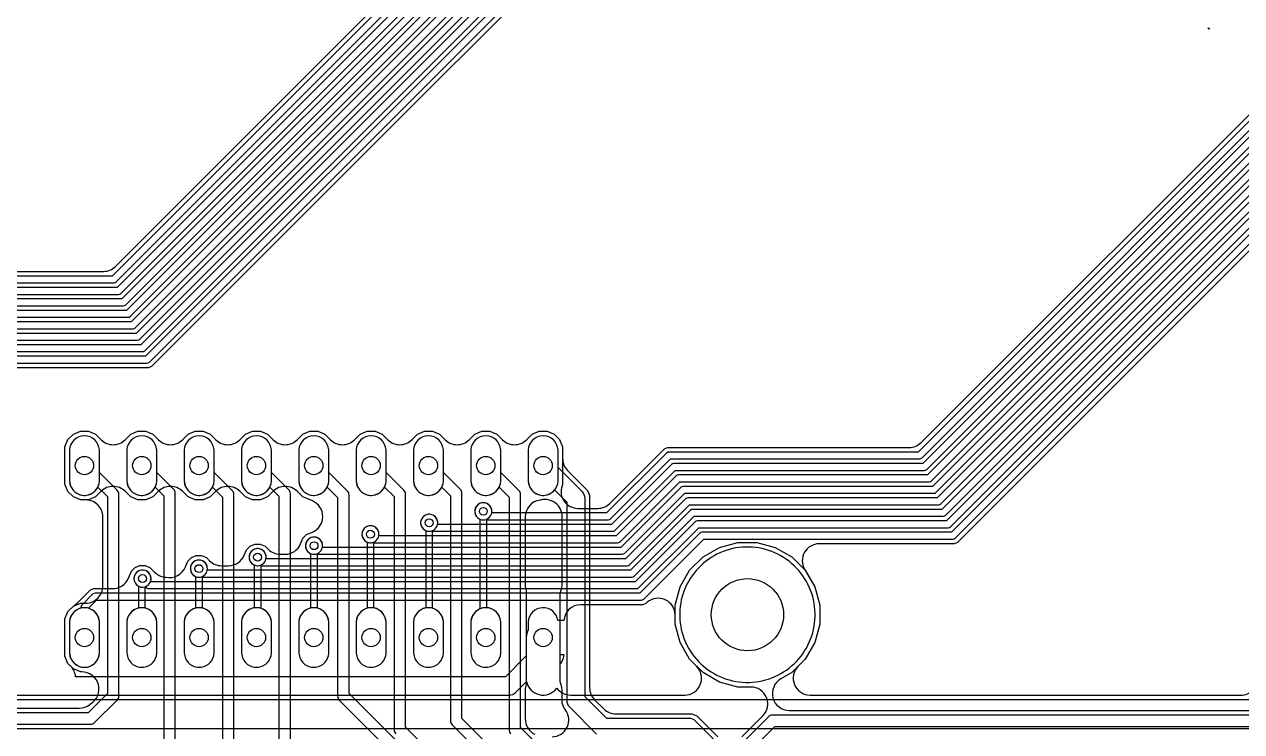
# Model space of a CAD drawing. Header units: millimetres. Extents: x -12 to 258, y 0 to 147.
# Drawn here: x 143.5 to 197.4, y 49.3 to 80.7 of the extents above; entities that cross this region are included whole.
import ezdxf

# ---------------------------------------------------------------- set-up
doc = ezdxf.new("R2010")
doc.units = ezdxf.units.MM

msp = doc.modelspace()

# ---------------------------------------------------------------- linework, layer by layer
at = {"layer": '16_copper'}
for points in [[(77.585, 69.712), (146.969, 69.712, 0.198912), (147.499, 69.931), (179.626, 102.057), (179.756, 102.112), (189.387, 102.112, 0.04568), (189.523, 102.124), (189.529, 102.126, 0.146742), (189.917, 102.331), (190.153, 102.567), (190.284, 102.621), (194.44, 102.621), (194.57, 102.567), (194.776, 102.362), (195.371, 101.767, 0.198912), (195.901, 101.547), (197.396, 101.547), (197.526, 101.493)], [(197.433, 101.299, 0.198912), (197.325, 101.344), (195.506, 101.344), (194.477, 102.374, 0.198912), (194.369, 102.418), (190.354, 102.418, 0.198912), (190.247, 102.374), (189.781, 101.908), (179.827, 101.908, 0.198912), (179.719, 101.864), (147.364, 69.508), (77.656, 69.508, 0.198912)], [(77.719, 69.204), (147.427, 69.204, 0.198912), (147.535, 69.248), (179.89, 101.604), (189.845, 101.604, 0.198912), (189.952, 101.648), (190.417, 102.113), (194.306, 102.113), (195.335, 101.084, 0.198912), (195.443, 101.039), (197.262, 101.039), (198.177, 100.124, 0.198912)], [(198.137, 99.876), (197.222, 100.791, 0.198912), (197.114, 100.836), (195.296, 100.836), (194.266, 101.866, 0.198912), (194.159, 101.91), (190.565, 101.91, 0.198912), (190.457, 101.866), (189.992, 101.4), (180.037, 101.4, 0.198912), (179.93, 101.356), (147.574, 69), (79.548, 69, 0.198912)], [(79.611, 68.696), (147.637, 68.696, 0.198912), (147.745, 68.74), (180.101, 101.096), (190.055, 101.096, 0.198912), (190.163, 101.14), (190.628, 101.605), (194.095, 101.605), (195.125, 100.576, 0.198912), (195.233, 100.531), (197.051, 100.531), (197.966, 99.616, 0.198912)], [(197.927, 99.368), (197.012, 100.283, 0.198912), (196.904, 100.328), (195.085, 100.328), (194.056, 101.358, 0.198912), (193.948, 101.402), (190.775, 101.402, 0.198912), (190.667, 101.358), (190.202, 100.892), (180.248, 100.892, 0.198912), (180.14, 100.848), (147.785, 68.492), (81.84, 68.492, 0.198912)], [(81.903, 68.188), (147.848, 68.188, 0.198912), (147.956, 68.232), (180.311, 100.588), (190.265, 100.588, 0.198912), (190.373, 100.632), (190.838, 101.097), (193.885, 101.097), (194.915, 100.068, 0.198912), (195.022, 100.023), (196.841, 100.023), (197.756, 99.108, 0.198912)], [(83.795, 67.68), (148.058, 67.68, 0.198912), (148.166, 67.724), (180.521, 100.08), (190.476, 100.08, 0.198912), (190.584, 100.124), (191.049, 100.589), (193.675, 100.589), (194.93, 99.334, 0.198912), (195.038, 99.289), (196.254, 99.289, 0.957229), (196.959, 99.564), (196.94, 99.609, 0.637026), (196.254, 99.594), (195.101, 99.594), (193.846, 100.85, 0.198912), (193.738, 100.894), (190.986, 100.894, 0.198912), (190.878, 100.85), (190.413, 100.384), (180.458, 100.384, 0.198912), (180.351, 100.34), (147.995, 67.984), (83.732, 67.984, 0.198912)], [(85.887, 67.172), (148.269, 67.172, 0.198912), (148.376, 67.216), (180.732, 99.572), (190.686, 99.572, 0.198912), (190.794, 99.616), (191.259, 100.081), (191.741, 100.081), (192.488, 99.334, 0.198912), (192.596, 99.289), (193.654, 99.289, 0.957229), (194.359, 99.564), (194.34, 99.609, 0.637026), (193.654, 99.594), (192.659, 99.594), (191.912, 100.342, 0.198912), (191.804, 100.386), (191.196, 100.386, 0.198912), (191.088, 100.342), (190.623, 99.876), (180.669, 99.876, 0.198912), (180.561, 99.832), (148.206, 67.476), (85.824, 67.476, 0.198912)], [(86.88, 65.665), (87.879, 66.664), (148.479, 66.664, 0.198912), (148.587, 66.708), (180.942, 99.064), (191.216, 99.064, 0.291368), (191.363, 99.147), (191.378, 99.141, 1), (191.622, 99.859), (191.574, 99.872, 0.577349), (191.141, 99.378), (191.145, 99.368), (180.879, 99.368, 0.198912), (180.771, 99.324), (148.416, 66.968), (87.816, 66.968, 0.198912), (87.708, 66.924), (86.543, 65.758)], [(220.792, 98.86), (181.09, 98.86, 0.198912), (180.982, 98.816), (148.626, 66.46), (90.368, 66.46, 0.198912)], [(90.431, 66.156), (148.69, 66.156, 0.198912), (148.797, 66.2), (181.153, 98.556), (220.729, 98.556)], [(219, 98.352), (181.3, 98.352, 0.198912), (181.192, 98.308), (148.837, 65.952), (92.1, 65.952, 0.198912)], [(92.163, 65.648), (148.9, 65.648, 0.198912), (149.008, 65.692), (181.363, 98.048), (218.937, 98.048)], [(176.157, 92.554), (149.101, 65.499), (148.971, 65.444), (93.311, 65.444, 0.414214)], [(201.419, 80.064), (183.064, 61.708), (172.027, 61.708, 0.198912), (171.919, 61.664), (169.264, 59.008), (164.172, 59.008), (164.178, 59.057), (164.178, 59.107), (164.172, 59.156), (164.159, 59.204), (164.14, 59.249), (164.115, 59.292), (164.085, 59.332), (164.05, 59.367), (164.011, 59.397), (163.968, 59.422), (163.922, 59.441), (163.874, 59.454), (163.825, 59.46), (163.775, 59.46), (163.726, 59.454), (163.678, 59.441), (163.632, 59.422), (163.589, 59.397), (163.55, 59.367), (163.515, 59.332), (163.485, 59.292), (163.46, 59.249), (163.441, 59.204), (163.428, 59.156), (163.422, 59.107), (163.422, 59.057), (163.428, 59.008), (163.441, 58.96), (163.46, 58.914), (163.485, 58.871), (163.515, 58.832), (163.55, 58.797), (163.589, 58.767), (163.632, 58.742), (163.678, 58.723), (163.726, 58.71), (163.775, 58.704), (163.825, 58.704), (163.874, 58.71), (163.922, 58.723, 0.167325), (164.026, 58.704), (169.327, 58.704, 0.198912), (169.435, 58.748), (172.09, 61.404), (183.127, 61.404, 0.198912), (183.235, 61.448), (201.59, 79.804)], [(201.63, 79.556), (183.274, 61.2), (172.237, 61.2, 0.198912), (172.13, 61.156), (169.474, 58.5), (161.772, 58.5), (161.778, 58.549), (161.778, 58.599), (161.772, 58.648), (161.759, 58.696), (161.74, 58.741), (161.715, 58.784), (161.685, 58.824), (161.65, 58.859), (161.611, 58.889), (161.568, 58.914), (161.522, 58.933), (161.474, 58.946), (161.425, 58.952), (161.375, 58.952), (161.326, 58.946), (161.278, 58.933), (161.232, 58.914), (161.189, 58.889), (161.15, 58.859), (161.115, 58.824), (161.085, 58.784), (161.06, 58.741), (161.041, 58.696), (161.028, 58.648), (161.022, 58.599), (161.022, 58.549), (161.028, 58.5), (161.041, 58.452), (161.06, 58.406), (161.085, 58.363), (161.115, 58.324), (161.15, 58.289), (161.189, 58.259), (161.232, 58.234), (161.278, 58.215), (161.326, 58.202), (161.375, 58.196), (161.425, 58.196), (161.474, 58.202), (161.522, 58.215, 0.167325), (161.626, 58.196), (169.537, 58.196, 0.198912), (169.645, 58.24), (172.301, 60.896), (183.337, 60.896, 0.198912), (183.445, 60.94), (201.801, 79.296)], [(95.201, 50.938), (144.989, 50.938), (144.99, 50.938), (164.945, 50.938, 0.198912), (165.232, 51.057), (165.715, 51.54, 0.639513), (167.039, 51.224), (167.043, 51.23, -0.00228), (167.056, 51.247), (167.065, 51.236, 0.234948), (167.662, 50.938), (172.721, 50.938, 0.66818), (173.251, 52.219), (172.937, 52.533), (172.515, 53.264), (172.297, 54.078), (172.297, 54.483, 0.641806), (171.057, 55.051), (171.026, 55.022, 0.011047), (171.001, 54.999), (170.871, 54.944), (168.114, 54.944, 0.396482), (167.367, 54.24), (167.105, 54.24, 0.911481), (165.79, 54.183), (165.79, 53.845, 0.124085), (165.7, 53.49), (165.7, 52.675), (164.776, 51.751), (145.736, 51.751, 0.177204), (145.52, 52.219), (145.398, 52.34), (145.266, 52.658), (145.266, 54.322), (145.398, 54.64), (145.653, 54.895, 0.067069), (145.813, 55.015), (146.399, 55.601), (146.529, 55.656), (147.385, 55.656, 0.303347), (148.078, 56.119), (148.207, 56.429), (148.371, 56.593), (148.584, 56.681), (148.816, 56.681), (149.029, 56.593), (149.239, 56.383, 0.170179), (149.686, 56.169), (149.728, 56.165, 0.37075), (150.606, 56.627), (150.707, 56.871), (150.871, 57.035), (151.084, 57.123), (151.316, 57.123), (151.529, 57.035), (151.673, 56.891, 0.198912), (152.203, 56.672), (152.513, 56.672, 0.303346), (153.206, 57.135), (153.307, 57.379), (153.471, 57.543), (153.684, 57.631), (153.916, 57.631), (154.129, 57.543), (154.273, 57.399, 0.198912), (154.803, 57.18), (155.013, 57.18, 0.303348), (155.706, 57.643), (155.807, 57.887), (155.971, 58.051), (156.225, 58.156, 0.668179), (156.225, 59.542), (155.801, 59.717), (155.55, 59.968, 0.414214), (154.49, 59.968), (154.239, 59.717), (153.922, 59.586), (153.578, 59.586), (153.261, 59.717), (153.01, 59.968, 0.414214), (151.95, 59.968), (151.699, 59.717), (151.382, 59.586), (151.038, 59.586), (150.721, 59.717), (150.47, 59.968, 0.414214), (149.41, 59.968), (149.159, 59.717), (148.842, 59.586), (148.498, 59.586), (148.181, 59.717), (147.93, 59.968, 0.414214), (146.87, 59.968), (146.619, 59.717), (146.302, 59.586), (145.958, 59.586), (145.641, 59.717), (145.398, 59.96), (145.266, 60.278), (145.266, 61.942), (145.398, 62.26), (145.641, 62.503), (145.958, 62.634), (146.302, 62.634), (146.619, 62.503), (146.87, 62.252, 0.414214), (147.93, 62.252), (148.181, 62.503), (148.498, 62.634), (148.842, 62.634), (149.159, 62.503), (149.41, 62.252, 0.414214), (150.47, 62.252), (150.721, 62.503), (151.038, 62.634), (151.382, 62.634), (151.699, 62.503), (151.95, 62.252, 0.414214), (153.01, 62.252), (153.261, 62.503), (153.578, 62.634), (153.922, 62.634), (154.239, 62.503), (154.49, 62.252, 0.414214), (155.55, 62.252), (155.801, 62.503), (156.118, 62.634), (156.462, 62.634), (156.779, 62.503), (157.03, 62.252, 0.414214), (158.09, 62.252), (158.341, 62.503), (158.658, 62.634), (159.002, 62.634), (159.319, 62.503), (159.57, 62.252, 0.414214), (160.63, 62.252), (160.881, 62.503), (161.198, 62.634), (161.542, 62.634), (161.859, 62.503), (162.11, 62.252, 0.414214), (163.17, 62.252), (163.421, 62.503), (163.738, 62.634), (164.082, 62.634), (164.399, 62.503), (164.65, 62.252, 0.414214), (165.71, 62.252), (165.961, 62.503), (166.278, 62.634), (166.622, 62.634), (166.939, 62.503), (167.182, 62.26), (167.314, 61.942), (167.314, 60.278, 0.012115), (167.299, 60.243), (167.289, 60.213, 0.518565), (167.994, 59.212), (168.869, 59.212, 0.198912), (169.399, 59.431), (171.826, 61.857), (171.956, 61.912), (182.669, 61.912, 0.198912), (183.199, 62.131), (199.984, 78.916, 0.668179)], [(201.84, 79.048), (183.485, 60.692), (172.448, 60.692, 0.198912), (172.34, 60.648), (169.685, 57.992), (159.172, 57.992), (159.178, 58.041), (159.178, 58.091), (159.172, 58.14), (159.159, 58.188), (159.14, 58.233), (159.115, 58.276), (159.085, 58.316), (159.05, 58.351), (159.011, 58.381), (158.968, 58.406), (158.922, 58.425), (158.874, 58.438), (158.825, 58.444), (158.775, 58.444), (158.726, 58.438), (158.678, 58.425), (158.632, 58.406), (158.589, 58.381), (158.55, 58.351), (158.515, 58.316), (158.485, 58.276), (158.46, 58.233), (158.441, 58.188), (158.428, 58.14), (158.422, 58.091), (158.422, 58.041), (158.428, 57.992), (158.441, 57.944), (158.46, 57.898), (158.485, 57.855), (158.515, 57.816), (158.55, 57.781), (158.589, 57.751), (158.632, 57.726), (158.678, 57.707), (158.726, 57.694), (158.775, 57.688), (158.825, 57.688), (158.874, 57.694), (158.922, 57.707, 0.167325), (159.026, 57.688), (169.748, 57.688, 0.198912), (169.856, 57.732), (172.511, 60.388), (183.548, 60.388, 0.198912), (183.656, 60.432), (202.011, 78.788)], [(202.051, 78.54), (183.695, 60.184), (172.658, 60.184, 0.198912), (172.551, 60.14), (169.895, 57.484), (156.672, 57.484), (156.678, 57.533), (156.678, 57.583), (156.672, 57.632), (156.659, 57.68), (156.64, 57.725), (156.615, 57.768), (156.585, 57.808), (156.55, 57.843), (156.511, 57.873), (156.468, 57.898), (156.422, 57.917), (156.374, 57.93), (156.325, 57.936), (156.275, 57.936), (156.226, 57.93), (156.178, 57.917), (156.132, 57.898), (156.089, 57.873), (156.05, 57.843), (156.015, 57.808), (155.985, 57.768), (155.96, 57.725), (155.941, 57.68), (155.928, 57.632), (155.922, 57.583), (155.922, 57.533), (155.928, 57.484), (155.941, 57.436), (155.96, 57.39), (155.985, 57.347), (156.015, 57.308), (156.05, 57.273), (156.089, 57.243), (156.132, 57.218), (156.178, 57.199), (156.226, 57.186), (156.275, 57.18), (156.325, 57.18), (156.374, 57.186), (156.422, 57.199, 0.167325), (156.526, 57.18), (169.958, 57.18, 0.198912), (170.066, 57.224), (172.721, 59.88), (183.758, 59.88, 0.198912), (183.866, 59.924), (202.221, 78.28)], [(202.261, 78.032), (183.906, 59.676), (172.869, 59.676, 0.198912), (172.761, 59.632), (170.106, 56.976), (154.172, 56.976), (154.178, 57.025), (154.178, 57.075), (154.172, 57.124), (154.159, 57.172), (154.14, 57.217), (154.115, 57.26), (154.085, 57.3), (154.05, 57.335), (154.011, 57.365), (153.968, 57.39), (153.922, 57.409), (153.874, 57.422), (153.825, 57.428), (153.775, 57.428), (153.726, 57.422), (153.678, 57.409), (153.632, 57.39), (153.589, 57.365), (153.55, 57.335), (153.515, 57.3), (153.485, 57.26), (153.46, 57.217), (153.441, 57.172), (153.428, 57.124), (153.422, 57.075), (153.422, 57.025), (153.428, 56.976), (153.441, 56.928), (153.46, 56.882), (153.485, 56.839), (153.515, 56.8), (153.55, 56.765), (153.589, 56.735), (153.632, 56.71), (153.678, 56.691), (153.726, 56.678), (153.775, 56.672), (153.825, 56.672), (153.874, 56.678), (153.922, 56.691, 0.167325), (154.026, 56.672), (170.169, 56.672, 0.198912), (170.276, 56.716), (172.932, 59.372), (183.969, 59.372, 0.198912), (184.076, 59.416), (202.432, 77.772)], [(202.471, 77.524), (184.116, 59.168), (173.079, 59.168, 0.198912), (172.971, 59.124), (170.316, 56.468), (151.572, 56.468), (151.578, 56.517), (151.578, 56.567), (151.572, 56.616), (151.559, 56.664), (151.54, 56.709), (151.515, 56.752), (151.485, 56.792), (151.45, 56.827), (151.411, 56.857), (151.368, 56.882), (151.322, 56.901), (151.274, 56.914), (151.225, 56.92), (151.175, 56.92), (151.126, 56.914), (151.078, 56.901), (151.032, 56.882), (150.989, 56.857), (150.95, 56.827), (150.915, 56.792), (150.885, 56.752), (150.86, 56.709), (150.841, 56.664), (150.828, 56.616), (150.822, 56.567), (150.822, 56.517), (150.828, 56.468), (150.841, 56.42), (150.86, 56.374), (150.885, 56.331), (150.915, 56.292), (150.95, 56.257), (150.989, 56.227), (151.032, 56.202), (151.078, 56.183), (151.126, 56.17), (151.175, 56.164), (151.225, 56.164), (151.274, 56.17), (151.322, 56.183, 0.167325), (151.426, 56.164), (170.379, 56.164, 0.198912), (170.487, 56.208), (173.142, 58.864), (184.179, 58.864, 0.198912), (184.287, 58.908), (202.642, 77.264)], [(202.682, 77.016), (184.326, 58.66), (173.29, 58.66, 0.198912), (173.182, 58.616), (170.526, 55.96), (149.055, 55.96), (149.053, 55.963), (149.059, 55.978, 1), (148.341, 56.222), (148.328, 56.174, 0.577349), (148.822, 55.741), (148.837, 55.747, 0.308798), (148.992, 55.656), (170.59, 55.656), (170.595, 55.656, 0.189183), (170.697, 55.7), (173.353, 58.356), (184.39, 58.356, 0.198912), (184.497, 58.4), (202.853, 76.756)], [(202.892, 76.508), (184.537, 58.152), (173.5, 58.152, 0.198912), (173.392, 58.108), (170.737, 55.452), (146.6, 55.452, 0.198912), (146.492, 55.408), (146.022, 54.938, 0.260394), (145.969, 54.792), (145.907, 54.773, 0.303347), (145.47, 54.183), (145.47, 52.797, 0.952079), (146.79, 52.797), (146.79, 54.183, 0.324769), (146.303, 54.788), (146.663, 55.148), (170.8, 55.148, 0.198912), (170.908, 55.192), (173.563, 57.848), (184.6, 57.848, 0.198912), (184.708, 57.892), (203.063, 76.248)], [(202.928, 75.825), (184.801, 57.699), (184.671, 57.644), (178.682, 57.644, 0.577352), (178.033, 56.519), (178.485, 55.736), (178.703, 54.922), (178.703, 54.078), (178.485, 53.264), (178.063, 52.533), (177.749, 52.219, 0.66818), (178.279, 50.938), (197.362, 50.938, 0.198912), (197.892, 51.158)], [(197.757, 50.735), (67.5, 50.735, 0.967636)], [(67.5, 49.465), (198.02, 49.465, 0.198912)]]:
    msp.add_lwpolyline(points, format="xyb", dxfattribs=at)
for points in [[(195.905, 80.487), (195.95, 80.487), (195.95, 80.443)], [(175.721, 51.507), (175.867, 51.522), (176.013, 51.543), (176.158, 51.572), (176.3, 51.608), (176.441, 51.651), (176.58, 51.7), (176.716, 51.757), (176.849, 51.82), (176.979, 51.889), (177.105, 51.965), (177.228, 52.047), (177.346, 52.134), (177.46, 52.228), (177.569, 52.327), (177.673, 52.431), (177.772, 52.54), (177.866, 52.654), (177.953, 52.772), (178.035, 52.895), (178.111, 53.021), (178.18, 53.151), (178.243, 53.284), (178.3, 53.42), (178.349, 53.559), (178.392, 53.7), (178.428, 53.842), (178.457, 53.987), (178.478, 54.133), (178.493, 54.279), (178.5, 54.426), (178.5, 54.574), (178.493, 54.721), (178.478, 54.867), (178.457, 55.013), (178.428, 55.158), (178.392, 55.3), (178.349, 55.441), (178.3, 55.58), (178.243, 55.716), (178.18, 55.849), (178.111, 55.979), (178.035, 56.105), (177.953, 56.228), (177.866, 56.346), (177.772, 56.46), (177.673, 56.569), (177.569, 56.673), (177.46, 56.772), (177.346, 56.866), (177.228, 56.953), (177.105, 57.035), (176.979, 57.111), (176.849, 57.18), (176.716, 57.243), (176.58, 57.3), (176.441, 57.349), (176.3, 57.392), (176.158, 57.428), (176.013, 57.457), (175.867, 57.478), (175.721, 57.493), (175.574, 57.5), (175.426, 57.5), (175.279, 57.493), (175.133, 57.478), (174.987, 57.457), (174.842, 57.428), (174.7, 57.392), (174.559, 57.349), (174.42, 57.3), (174.284, 57.243), (174.151, 57.18), (174.021, 57.111), (173.895, 57.035), (173.772, 56.953), (173.654, 56.866), (173.54, 56.772), (173.431, 56.673), (173.327, 56.569), (173.228, 56.46), (173.134, 56.346), (173.047, 56.228), (172.965, 56.105), (172.889, 55.979), (172.82, 55.849), (172.757, 55.716), (172.7, 55.58), (172.651, 55.441), (172.608, 55.3), (172.572, 55.158), (172.543, 55.013), (172.522, 54.867), (172.507, 54.721), (172.5, 54.574), (172.5, 54.426), (172.507, 54.279), (172.522, 54.133), (172.543, 53.987), (172.572, 53.842), (172.608, 53.7), (172.651, 53.559), (172.7, 53.42), (172.757, 53.284), (172.82, 53.151), (172.889, 53.021), (172.965, 52.895), (173.047, 52.772), (173.134, 52.654), (173.228, 52.54), (173.327, 52.431), (173.431, 52.327), (173.54, 52.228), (173.654, 52.134), (173.772, 52.047), (173.895, 51.965), (174.021, 51.889), (174.151, 51.82), (174.284, 51.757), (174.42, 51.7), (174.559, 51.651), (174.7, 51.608), (174.842, 51.572), (174.987, 51.543), (175.133, 51.522), (175.279, 51.507), (175.426, 51.5), (175.574, 51.5)], [(167.2, 52.74), (167.36, 52.74), (167.349, 52.651), (167.318, 52.535), (167.272, 52.424), (167.212, 52.32), (167.2, 52.305)]]:
    msp.add_lwpolyline(points, close=True, dxfattribs=at)
for points in [[(146.227, 59.796, 0.357805), (146.79, 60.417), (146.79, 61.803, 0.952079), (145.47, 61.803), (145.47, 60.417), (145.476, 60.353), (145.489, 60.289), (145.507, 60.227), (145.532, 60.167), (145.563, 60.11), (145.599, 60.056), (145.64, 60.006), (145.686, 59.96), (145.736, 59.919), (145.79, 59.882), (145.847, 59.852), (145.907, 59.827), (145.969, 59.808), (146.033, 59.796), (146.098, 59.789), (146.162, 59.789)], [(148.767, 59.796, 0.357805), (149.33, 60.417), (149.33, 61.803, 0.952079), (148.01, 61.803), (148.01, 60.417), (148.016, 60.353), (148.029, 60.289), (148.047, 60.227), (148.072, 60.167), (148.103, 60.11), (148.139, 60.056), (148.18, 60.006), (148.226, 59.96), (148.276, 59.919), (148.33, 59.882), (148.387, 59.852), (148.447, 59.827), (148.509, 59.808), (148.573, 59.796), (148.638, 59.789), (148.702, 59.789)], [(151.307, 59.796, 0.357805), (151.87, 60.417), (151.87, 61.803, 0.952079), (150.55, 61.803), (150.55, 60.417), (150.556, 60.353), (150.569, 60.289), (150.587, 60.227), (150.612, 60.167), (150.643, 60.11), (150.679, 60.056), (150.72, 60.006), (150.766, 59.96), (150.816, 59.919), (150.87, 59.882), (150.927, 59.852), (150.987, 59.827), (151.049, 59.808), (151.113, 59.796), (151.178, 59.789), (151.242, 59.789)], [(153.847, 59.796, 0.357805), (154.41, 60.417), (154.41, 61.803, 0.952079), (153.09, 61.803), (153.09, 60.417), (153.096, 60.353), (153.109, 60.289), (153.127, 60.227), (153.152, 60.167), (153.183, 60.11), (153.219, 60.056), (153.26, 60.006), (153.306, 59.96), (153.356, 59.919), (153.41, 59.882), (153.467, 59.852), (153.527, 59.827), (153.589, 59.808), (153.653, 59.796), (153.718, 59.789), (153.782, 59.789)], [(156.387, 59.796, 0.357805), (156.95, 60.417), (156.95, 61.803, 0.952079), (155.63, 61.803), (155.63, 60.417), (155.636, 60.353), (155.649, 60.289), (155.667, 60.227), (155.692, 60.167), (155.723, 60.11), (155.759, 60.056), (155.8, 60.006), (155.846, 59.96), (155.896, 59.919), (155.95, 59.882), (156.007, 59.852), (156.067, 59.827), (156.129, 59.808), (156.193, 59.796), (156.258, 59.789), (156.322, 59.789)], [(158.927, 59.796, 0.357805), (159.49, 60.417), (159.49, 61.803, 0.952079), (158.17, 61.803), (158.17, 60.417), (158.176, 60.353), (158.189, 60.289), (158.207, 60.227), (158.232, 60.167), (158.263, 60.11), (158.299, 60.056), (158.34, 60.006), (158.386, 59.96), (158.436, 59.919), (158.49, 59.882), (158.547, 59.852), (158.607, 59.827), (158.669, 59.808), (158.733, 59.796), (158.798, 59.789), (158.862, 59.789)], [(161.467, 59.796, 0.357805), (162.03, 60.417), (162.03, 61.803, 0.952079), (160.71, 61.803), (160.71, 60.417), (160.716, 60.353), (160.729, 60.289), (160.747, 60.227), (160.772, 60.167), (160.803, 60.11), (160.839, 60.056), (160.88, 60.006), (160.926, 59.96), (160.976, 59.919), (161.03, 59.882), (161.087, 59.852), (161.147, 59.827), (161.209, 59.808), (161.273, 59.796), (161.338, 59.789), (161.402, 59.789)], [(164.007, 59.796, 0.357805), (164.57, 60.417), (164.57, 61.803, 0.952079), (163.25, 61.803), (163.25, 60.417), (163.256, 60.353), (163.269, 60.289), (163.287, 60.227), (163.312, 60.167), (163.343, 60.11), (163.379, 60.056), (163.42, 60.006), (163.466, 59.96), (163.516, 59.919), (163.57, 59.882), (163.627, 59.852), (163.687, 59.827), (163.749, 59.808), (163.813, 59.796), (163.878, 59.789), (163.942, 59.789)], [(166.547, 59.796, 0.357805), (167.11, 60.417), (167.11, 61.803, 0.952079), (165.79, 61.803), (165.79, 60.417), (165.796, 60.353), (165.809, 60.289), (165.827, 60.227), (165.852, 60.167), (165.883, 60.11), (165.919, 60.056), (165.96, 60.006), (166.006, 59.96), (166.056, 59.919), (166.11, 59.882), (166.167, 59.852), (166.227, 59.827), (166.289, 59.808), (166.353, 59.796), (166.418, 59.789), (166.482, 59.789)], [(148.767, 52.176, 0.357805), (149.33, 52.797), (149.33, 54.183, 0.952079), (148.01, 54.183), (148.01, 52.797), (148.016, 52.733), (148.029, 52.669), (148.047, 52.607), (148.072, 52.547), (148.103, 52.49), (148.139, 52.436), (148.18, 52.386), (148.226, 52.34), (148.276, 52.299), (148.33, 52.262), (148.387, 52.232), (148.447, 52.207), (148.509, 52.188), (148.573, 52.176), (148.638, 52.169), (148.702, 52.169)], [(151.307, 52.176, 0.357805), (151.87, 52.797), (151.87, 54.183, 0.952079), (150.55, 54.183), (150.55, 52.797), (150.556, 52.733), (150.569, 52.669), (150.587, 52.607), (150.612, 52.547), (150.643, 52.49), (150.679, 52.436), (150.72, 52.386), (150.766, 52.34), (150.816, 52.299), (150.87, 52.262), (150.927, 52.232), (150.987, 52.207), (151.049, 52.188), (151.113, 52.176), (151.178, 52.169), (151.242, 52.169)], [(153.847, 52.176, 0.357805), (154.41, 52.797), (154.41, 54.183, 0.952079), (153.09, 54.183), (153.09, 52.797), (153.096, 52.733), (153.109, 52.669), (153.127, 52.607), (153.152, 52.547), (153.183, 52.49), (153.219, 52.436), (153.26, 52.386), (153.306, 52.34), (153.356, 52.299), (153.41, 52.262), (153.467, 52.232), (153.527, 52.207), (153.589, 52.188), (153.653, 52.176), (153.718, 52.169), (153.782, 52.169)], [(156.387, 52.176, 0.357805), (156.95, 52.797), (156.95, 54.183, 0.952079), (155.63, 54.183), (155.63, 52.797), (155.636, 52.733), (155.649, 52.669), (155.667, 52.607), (155.692, 52.547), (155.723, 52.49), (155.759, 52.436), (155.8, 52.386), (155.846, 52.34), (155.896, 52.299), (155.95, 52.262), (156.007, 52.232), (156.067, 52.207), (156.129, 52.188), (156.193, 52.176), (156.258, 52.169), (156.322, 52.169)], [(158.927, 52.176, 0.357805), (159.49, 52.797), (159.49, 54.183, 0.952079), (158.17, 54.183), (158.17, 52.797), (158.176, 52.733), (158.189, 52.669), (158.207, 52.607), (158.232, 52.547), (158.263, 52.49), (158.299, 52.436), (158.34, 52.386), (158.386, 52.34), (158.436, 52.299), (158.49, 52.262), (158.547, 52.232), (158.607, 52.207), (158.669, 52.188), (158.733, 52.176), (158.798, 52.169), (158.862, 52.169)], [(161.467, 52.176, 0.357805), (162.03, 52.797), (162.03, 54.183, 0.952079), (160.71, 54.183), (160.71, 52.797), (160.716, 52.733), (160.729, 52.669), (160.747, 52.607), (160.772, 52.547), (160.803, 52.49), (160.839, 52.436), (160.88, 52.386), (160.926, 52.34), (160.976, 52.299), (161.03, 52.262), (161.087, 52.232), (161.147, 52.207), (161.209, 52.188), (161.273, 52.176), (161.338, 52.169), (161.402, 52.169)], [(164.007, 52.176, 0.357805), (164.57, 52.797), (164.57, 54.183, 0.952079), (163.25, 54.183), (163.25, 52.797), (163.256, 52.733), (163.269, 52.669), (163.287, 52.607), (163.312, 52.547), (163.343, 52.49), (163.379, 52.436), (163.42, 52.386), (163.466, 52.34), (163.516, 52.299), (163.57, 52.262), (163.627, 52.232), (163.687, 52.207), (163.749, 52.188), (163.813, 52.176), (163.878, 52.169), (163.942, 52.169)]]:
    msp.add_lwpolyline(points, format="xyb", close=True, dxfattribs=at)
at = {"layer": '1_copper'}
for points in [[(195.905, 80.487), (195.95, 80.487), (195.95, 80.443)], [(175.721, 51.507), (175.867, 51.522), (176.013, 51.543), (176.158, 51.572), (176.3, 51.608), (176.441, 51.651), (176.58, 51.7), (176.716, 51.757), (176.849, 51.82), (176.979, 51.889), (177.105, 51.965), (177.228, 52.047), (177.346, 52.134), (177.46, 52.228), (177.569, 52.327), (177.673, 52.431), (177.772, 52.54), (177.866, 52.654), (177.953, 52.772), (178.035, 52.895), (178.111, 53.021), (178.18, 53.151), (178.243, 53.284), (178.3, 53.42), (178.349, 53.559), (178.392, 53.7), (178.428, 53.842), (178.457, 53.987), (178.478, 54.133), (178.493, 54.279), (178.5, 54.426), (178.5, 54.574), (178.493, 54.721), (178.478, 54.867), (178.457, 55.013), (178.428, 55.158), (178.392, 55.3), (178.349, 55.441), (178.3, 55.58), (178.243, 55.716), (178.18, 55.849), (178.111, 55.979), (178.035, 56.105), (177.953, 56.228), (177.866, 56.346), (177.772, 56.46), (177.673, 56.569), (177.569, 56.673), (177.46, 56.772), (177.346, 56.866), (177.228, 56.953), (177.105, 57.035), (176.979, 57.111), (176.849, 57.18), (176.716, 57.243), (176.58, 57.3), (176.441, 57.349), (176.3, 57.392), (176.158, 57.428), (176.013, 57.457), (175.867, 57.478), (175.721, 57.493), (175.574, 57.5), (175.426, 57.5), (175.279, 57.493), (175.133, 57.478), (174.987, 57.457), (174.842, 57.428), (174.7, 57.392), (174.559, 57.349), (174.42, 57.3), (174.284, 57.243), (174.151, 57.18), (174.021, 57.111), (173.895, 57.035), (173.772, 56.953), (173.654, 56.866), (173.54, 56.772), (173.431, 56.673), (173.327, 56.569), (173.228, 56.46), (173.134, 56.346), (173.047, 56.228), (172.965, 56.105), (172.889, 55.979), (172.82, 55.849), (172.757, 55.716), (172.7, 55.58), (172.651, 55.441), (172.608, 55.3), (172.572, 55.158), (172.543, 55.013), (172.522, 54.867), (172.507, 54.721), (172.5, 54.574), (172.5, 54.426), (172.507, 54.279), (172.522, 54.133), (172.543, 53.987), (172.572, 53.842), (172.608, 53.7), (172.651, 53.559), (172.7, 53.42), (172.757, 53.284), (172.82, 53.151), (172.889, 53.021), (172.965, 52.895), (173.047, 52.772), (173.134, 52.654), (173.228, 52.54), (173.327, 52.431), (173.431, 52.327), (173.54, 52.228), (173.654, 52.134), (173.772, 52.047), (173.895, 51.965), (174.021, 51.889), (174.151, 51.82), (174.284, 51.757), (174.42, 51.7), (174.559, 51.651), (174.7, 51.608), (174.842, 51.572), (174.987, 51.543), (175.133, 51.522), (175.279, 51.507), (175.426, 51.5), (175.574, 51.5)]]:
    msp.add_lwpolyline(points, close=True, dxfattribs=at)
for points in [[(106.709, 50.357), (145.9, 50.357, 0.17019), (146.368, 50.522), (146.4, 50.548, 0.764589), (146.009, 51.966), (145.958, 51.966), (145.641, 52.097), (145.398, 52.34), (145.266, 52.658), (145.266, 54.322), (145.398, 54.64), (145.641, 54.883), (145.958, 55.014), (146.193, 55.014, 0.414214), (146.943, 55.764), (146.943, 58.836, 0.414214), (146.193, 59.586), (145.958, 59.586), (145.641, 59.717), (145.398, 59.96), (145.266, 60.278), (145.266, 61.942), (145.398, 62.26), (145.641, 62.503), (145.958, 62.634), (146.302, 62.634), (146.619, 62.503), (146.87, 62.252, 0.414214), (147.93, 62.252), (148.181, 62.503), (148.498, 62.634), (148.842, 62.634), (149.159, 62.503), (149.41, 62.252, 0.414214), (150.47, 62.252), (150.721, 62.503), (151.038, 62.634), (151.382, 62.634), (151.699, 62.503), (151.95, 62.252, 0.414214), (153.01, 62.252), (153.261, 62.503), (153.578, 62.634), (153.922, 62.634), (154.239, 62.503), (154.49, 62.252, 0.414214), (155.55, 62.252), (155.801, 62.503), (156.118, 62.634), (156.462, 62.634), (156.779, 62.503), (157.03, 62.252, 0.414214), (158.09, 62.252), (158.341, 62.503), (158.658, 62.634), (159.002, 62.634), (159.319, 62.503), (159.57, 62.252, 0.414214), (160.63, 62.252), (160.881, 62.503), (161.198, 62.634), (161.542, 62.634), (161.859, 62.503), (162.11, 62.252, 0.414214), (163.17, 62.252), (163.421, 62.503), (163.738, 62.634), (164.082, 62.634), (164.399, 62.503), (164.65, 62.252, 0.414214), (165.71, 62.252), (165.961, 62.503), (166.278, 62.634), (166.622, 62.634), (166.939, 62.503), (167.182, 62.26), (167.314, 61.942), (167.314, 61.419, 0.198913), (167.533, 60.889), (168.14, 60.282), (168.14, 60.282), (168.417, 60.005), (168.51, 59.781), (168.51, 51.263, 0.198912), (168.729, 50.733), (169.136, 50.326, 0.198912), (169.666, 50.107), (173.034, 50.107), (173.258, 50.014), (173.535, 49.737), (173.535, 49.737), (174.188, 49.084, 0.414214)], [(82.735, 46.746), (103.9, 46.746, 0.198912), (104.08, 46.82), (106.905, 49.646), (146.4, 49.646, 0.198912), (146.58, 49.72), (147.58, 50.72, 0.198912), (147.654, 50.9), (147.654, 59.84, 0.198912), (147.58, 60.02), (146.79, 60.809), (146.79, 61.803, 0.952079), (145.47, 61.803), (145.47, 60.417, 0.774213), (146.723, 60.158), (147.146, 59.735), (147.146, 51.005), (146.295, 50.154), (106.8, 50.154), (106.781, 50.152, 0.179039), (106.62, 50.08), (103.795, 47.254), (82.63, 47.254, 0.198912)], [(162.105, 46.754), (157.854, 51.005), (157.854, 59.8, 0.198912), (157.78, 59.98), (156.95, 60.809), (156.95, 61.803, 0.952079), (155.63, 61.803), (155.63, 60.417, 0.774213), (156.883, 60.158), (157.346, 59.695), (157.346, 50.9, 0.198912), (157.42, 50.72), (161.82, 46.32, 0.198912)], [(162.4, 47.465), (160.354, 49.511), (160.354, 59.84, 0.198912), (160.28, 60.02), (159.49, 60.809), (159.49, 61.803, 0.952079), (158.17, 61.803), (158.17, 60.417, 0.774213), (159.423, 60.158), (159.846, 59.735), (159.846, 49.406, 0.198912), (159.92, 49.226)], [(214.755, 47.089), (173.453, 47.089), (172.44, 48.102, 0.198912), (172.26, 48.176), (164.583, 48.176), (162.854, 49.905), (162.854, 59.88, 0.198912), (162.78, 60.06), (162.03, 60.809), (162.03, 61.803, 0.952079), (160.71, 61.803), (160.71, 60.417, 0.774213), (161.963, 60.158), (162.346, 59.775), (162.346, 49.8, 0.198912), (162.42, 49.62), (164.298, 47.743, 0.198912), (164.478, 47.668), (172.155, 47.668), (173.168, 46.656, 0.198912), (173.348, 46.581), (214.65, 46.581)], [(166.072, 48.888), (165.454, 49.505), (165.454, 59.82, 0.198912), (165.38, 60), (164.57, 60.809), (164.57, 61.803, 0.952079), (163.25, 61.803), (163.25, 60.417, 0.774213), (164.503, 60.158), (164.946, 59.715), (164.946, 49.4, 0.198912), (165.02, 49.22)], [(174.287, 48.697), (173.2, 49.785, 0.198912), (172.913, 49.904), (169.271, 49.904), (168.306, 50.868), (168.306, 59.66, 0.198912), (168.187, 59.947), (167.11, 61.024), (167.11, 61.803, 0.952079), (165.79, 61.803), (165.79, 60.417, 0.683753), (166.958, 60.027), (167.494, 59.492), (167.494, 50.7, 0.198912), (167.613, 50.413), (168.815, 49.21, 0.198912)], [(166.85, 49.091, 0.616276), (167.431, 50.299), (167.422, 50.309, 0.018215), (167.384, 50.352), (167.29, 50.579), (167.29, 51.165, 0.124183), (167.2, 51.521), (167.2, 53.49, 0.000022), (167.2, 53.49), (167.2, 55.458, 0.124606), (167.29, 55.815), (167.29, 58.836, 0.493709), (166.339, 59.583), (166.312, 59.579, 0.377309), (165.657, 58.836), (165.657, 55.815, 0.084817), (165.7, 55.566), (165.7, 53.49, 0.000022), (165.7, 53.49), (165.7, 51.413, 0.084453), (165.657, 51.165), (165.657, 49.9, 0.289699), (166.076, 49.201)], [(175.249, 49.084), (176.181, 50.016, 0.66818), (175.651, 51.297), (175.078, 51.297), (174.264, 51.515), (173.533, 51.937), (172.937, 52.533), (172.515, 53.264), (172.297, 54.078), (172.297, 54.922), (172.515, 55.736), (172.937, 56.467), (173.533, 57.063), (174.264, 57.485), (175.078, 57.703), (175.922, 57.703), (176.736, 57.485), (177.467, 57.063), (178.063, 56.467), (178.485, 55.736), (178.703, 54.922), (178.703, 54.078), (178.485, 53.264), (178.063, 52.533), (177.467, 51.937), (176.982, 51.657, 0.767327), (177.357, 50.257), (198.659, 50.257, 0.66818)], [(234.4, 50.054), (176.611, 50.054), (176.592, 50.052, 0.179039), (176.432, 49.98), (174.253, 47.8)]]:
    msp.add_lwpolyline(points, format="xyb", dxfattribs=at)
for points in [[(105.482, 47.264, 0.179039), (105.322, 47.191), (102.71, 44.58, 1), (103.07, 44.22), (105.606, 46.757), (148.711, 46.757, 0.198912), (148.891, 46.832), (150.08, 48.02, 0.198912), (150.154, 48.2), (150.154, 59.88, 0.198912), (150.08, 60.06), (149.33, 60.809), (149.33, 61.803, 0.952079), (148.01, 61.803), (148.01, 60.417, 0.774213), (149.263, 60.158), (149.646, 59.775), (149.646, 48.305), (148.606, 47.265), (105.501, 47.265)], [(127.631, 46.552, 0.179039), (127.47, 46.48), (125.57, 44.58, 1), (125.93, 44.22), (127.755, 46.046), (151, 46.046, 0.198912), (151.18, 46.12), (152.68, 47.62, 0.198912), (152.754, 47.8), (152.754, 59.82, 0.198912), (152.68, 60), (151.87, 60.809), (151.87, 61.803, 0.952079), (150.55, 61.803), (150.55, 60.417, 0.774213), (151.803, 60.158), (152.246, 59.715), (152.246, 47.905), (150.895, 46.554), (127.65, 46.554)], [(152.619, 44.148, 0.179039), (152.78, 44.22), (155.18, 46.62, 0.198912), (155.254, 46.8), (155.254, 59.86, 0.198912), (155.18, 60.04), (154.41, 60.809), (154.41, 61.803, 0.952079), (153.09, 61.803), (153.09, 60.417, 0.774213), (154.343, 60.158), (154.746, 59.755), (154.746, 46.905), (152.495, 44.654), (148.61, 44.654, 0.922843), (148.569, 44.149), (148.61, 44.146), (152.6, 44.146)], [(164.007, 52.176, 0.357805), (164.57, 52.797), (164.57, 54.183, 0.381405), (163.952, 54.81), (163.952, 58.736, 0.957229), (163.678, 59.441), (163.632, 59.422, 0.637026), (163.648, 58.736), (163.648, 54.757, 0.285702), (163.25, 54.183), (163.25, 52.797), (163.256, 52.733), (163.269, 52.669), (163.287, 52.607), (163.312, 52.547), (163.343, 52.49), (163.379, 52.436), (163.42, 52.386), (163.466, 52.34), (163.516, 52.299), (163.57, 52.262), (163.627, 52.232), (163.687, 52.207), (163.749, 52.188), (163.813, 52.176), (163.878, 52.169), (163.942, 52.169)], [(161.467, 52.176, 0.357805), (162.03, 52.797), (162.03, 54.183, 0.320853), (161.552, 54.785), (161.552, 58.228, 0.957229), (161.278, 58.933), (161.232, 58.914, 0.637026), (161.248, 58.228), (161.248, 54.799, 0.346804), (160.71, 54.183), (160.71, 52.797), (160.716, 52.733), (160.729, 52.669), (160.747, 52.607), (160.772, 52.547), (160.803, 52.49), (160.839, 52.436), (160.88, 52.386), (160.926, 52.34), (160.976, 52.299), (161.03, 52.262), (161.087, 52.232), (161.147, 52.207), (161.209, 52.188), (161.273, 52.176), (161.338, 52.169), (161.402, 52.169)], [(158.927, 52.176, 0.357805), (159.49, 52.797), (159.49, 54.183, 0.346804), (158.952, 54.799), (158.952, 57.72, 0.957229), (158.678, 58.425), (158.632, 58.406, 0.637026), (158.648, 57.72), (158.648, 54.785, 0.320853), (158.17, 54.183), (158.17, 52.797), (158.176, 52.733), (158.189, 52.669), (158.207, 52.607), (158.232, 52.547), (158.263, 52.49), (158.299, 52.436), (158.34, 52.386), (158.386, 52.34), (158.436, 52.299), (158.49, 52.262), (158.547, 52.232), (158.607, 52.207), (158.669, 52.188), (158.733, 52.176), (158.798, 52.169), (158.862, 52.169)], [(156.387, 52.176, 0.357805), (156.95, 52.797), (156.95, 54.183, 0.329593), (156.452, 54.791), (156.452, 57.212, 0.957229), (156.178, 57.917), (156.132, 57.898, 0.637026), (156.148, 57.212), (156.148, 54.795, 0.338179), (155.63, 54.183), (155.63, 52.797), (155.636, 52.733), (155.649, 52.669), (155.667, 52.607), (155.692, 52.547), (155.723, 52.49), (155.759, 52.436), (155.8, 52.386), (155.846, 52.34), (155.896, 52.299), (155.95, 52.262), (156.007, 52.232), (156.067, 52.207), (156.129, 52.188), (156.193, 52.176), (156.258, 52.169), (156.322, 52.169)], [(153.847, 52.176, 0.357805), (154.41, 52.797), (154.41, 54.183, 0.312149), (153.952, 54.779), (153.952, 56.704, 0.957229), (153.678, 57.409), (153.632, 57.39, 0.637026), (153.648, 56.704), (153.648, 54.803, 0.355469), (153.09, 54.183), (153.09, 52.797), (153.096, 52.733), (153.109, 52.669), (153.127, 52.607), (153.152, 52.547), (153.183, 52.49), (153.219, 52.436), (153.26, 52.386), (153.306, 52.34), (153.356, 52.299), (153.41, 52.262), (153.467, 52.232), (153.527, 52.207), (153.589, 52.188), (153.653, 52.176), (153.718, 52.169), (153.782, 52.169)], [(151.307, 52.176, 0.357805), (151.87, 52.797), (151.87, 54.183, 0.338179), (151.352, 54.795), (151.352, 56.196, 0.957229), (151.078, 56.901), (151.032, 56.882, 0.637026), (151.048, 56.196), (151.048, 54.791, 0.329593), (150.55, 54.183), (150.55, 52.797), (150.556, 52.733), (150.569, 52.669), (150.587, 52.607), (150.612, 52.547), (150.643, 52.49), (150.679, 52.436), (150.72, 52.386), (150.766, 52.34), (150.816, 52.299), (150.87, 52.262), (150.927, 52.232), (150.987, 52.207), (151.049, 52.188), (151.113, 52.176), (151.178, 52.169), (151.242, 52.169)], [(148.767, 52.176, 0.357805), (149.33, 52.797), (149.33, 54.183, 0.333888), (148.822, 54.793), (148.822, 55.741, 0.999185), (148.578, 56.459), (148.532, 56.44, 0.60635), (148.518, 55.769), (148.518, 54.793, 0.333888), (148.01, 54.183), (148.01, 52.797), (148.016, 52.733), (148.029, 52.669), (148.047, 52.607), (148.072, 52.547), (148.103, 52.49), (148.139, 52.436), (148.18, 52.386), (148.226, 52.34), (148.276, 52.299), (148.33, 52.262), (148.387, 52.232), (148.447, 52.207), (148.509, 52.188), (148.573, 52.176), (148.638, 52.169), (148.702, 52.169)], [(146.227, 52.176, 0.357805), (146.79, 52.797), (146.79, 54.183, 0.952079), (145.47, 54.183), (145.47, 52.797), (145.476, 52.733), (145.489, 52.669), (145.507, 52.607), (145.532, 52.547), (145.563, 52.49), (145.599, 52.436), (145.64, 52.386), (145.686, 52.34), (145.736, 52.299), (145.79, 52.262), (145.847, 52.232), (145.907, 52.207), (145.969, 52.188), (146.033, 52.176), (146.098, 52.169), (146.162, 52.169)]]:
    msp.add_lwpolyline(points, format="xyb", close=True, dxfattribs=at)
msp.add_lwpolyline([(174.537, 47.367), (176.717, 49.546), (234.295, 49.546)], dxfattribs=at)
at = {"layer": 'drills_PTH'}
for centre in [(146.13, 61.11), (148.67, 61.11), (151.21, 61.11), (153.75, 61.11), (156.29, 61.11), (158.83, 61.11), (161.37, 61.11), (163.91, 61.11), (166.45, 61.11), (146.13, 53.49), (148.67, 53.49), (151.21, 53.49), (153.75, 53.49), (156.29, 53.49), (158.83, 53.49), (161.37, 53.49), (163.91, 53.49), (166.45, 53.49)]:
    msp.add_circle(centre, 0.406, dxfattribs=at)
at = {"layer": 'drills_via_1_16'}
for centre, radius in [((163.8, 59.082), 0.175), ((161.4, 58.574), 0.175), ((156.3, 57.558), 0.175), ((158.8, 58.066), 0.175), ((153.8, 57.05), 0.175), ((151.2, 56.542), 0.175), ((148.7, 56.1), 0.175), ((175.5, 54.5), 1.6)]:
    msp.add_circle(centre, radius, dxfattribs=at)

doc.saveas('drawing.dxf')
